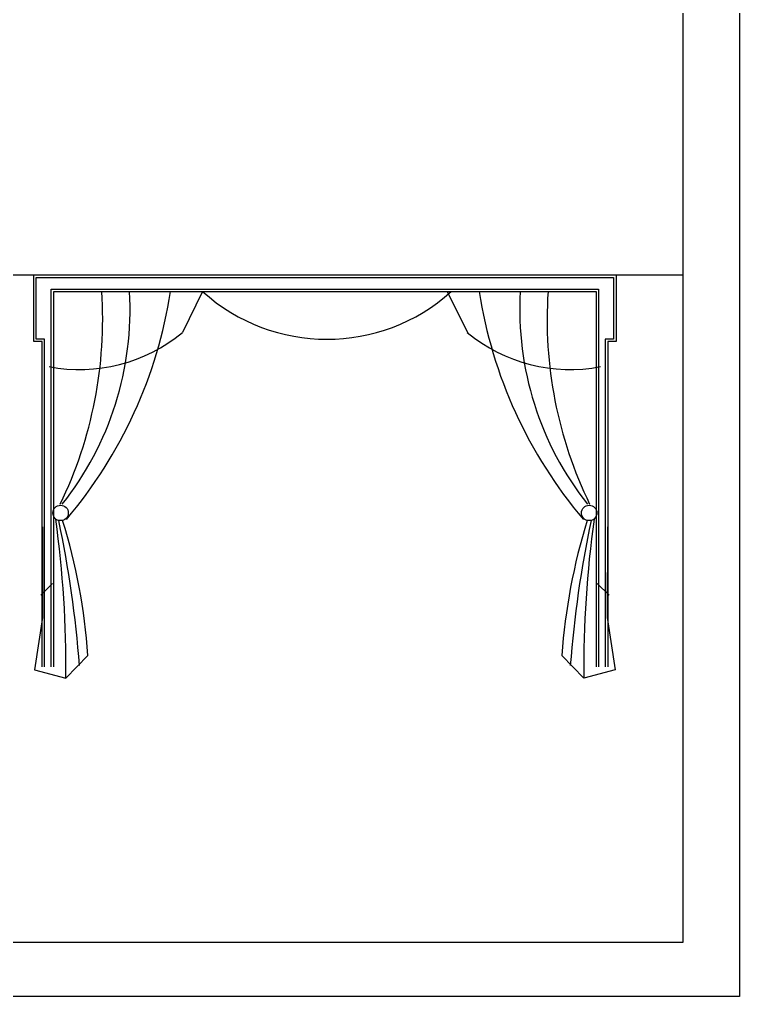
# Model space of a CAD drawing. Header units: inches. Extents: x 3.4 to 45.9, y 7.2 to 32.
# Drawn here: x 20.05 to 24.37, y 7.24 to 13.09 of the extents above; entities that cross this region are included whole.
import ezdxf

# ---------------------------------------------------------------- set-up
doc = ezdxf.new("R2010")
doc.units = ezdxf.units.IN
doc.header["$MEASUREMENT"] = 0
for name, color, linetype in [('02', 2, 'Continuous'), ('4', 4, 'Continuous'), ('kadrbm', 4, 'Continuous')]:
    doc.layers.add(name, color=color, linetype=linetype)

# ---------------------------------------------------------------- blocks, each defined once
blk = doc.blocks.new('kadrbm')
at = {"layer": 'kadrbm', "color": 4}
blk.add_lwpolyline([(0, 0), (0, 24.7972), (21, 24.7972), (21, 0), (0, 0)], close=True, dxfattribs=at)
blk.add_lwpolyline([(20.6631, 0.3257), (20.6631, 24.4603), (0.3369, 24.4603), (0.3369, 0.3257), (20.6631, 0.3257)], dxfattribs=at)

msp = doc.modelspace()

# ---------------------------------------------------------------- linework, layer by layer
at = {"layer": '02'}
for p, q in [((20.137, 11.1622), (20.137, 11.5622)), ((20.137, 11.5622), (23.627, 11.5622)), ((20.152, 11.1772), (20.152, 11.5472)), ((20.152, 11.5472), (23.612, 11.5472)), ((23.612, 11.5472), (23.612, 11.1772)), ((23.627, 11.5622), (23.627, 11.1622)), ((20.242, 9.2122), (20.242, 11.4772)), ((20.242, 11.4772), (23.522, 11.4772)), ((20.257, 9.2122), (20.257, 11.4622)), ((20.257, 11.4622), (23.507, 11.4622)), ((21.1495, 11.4622), (21.0284, 11.216)), ((22.6146, 11.4622), (22.7357, 11.216)), ((23.507, 11.4622), (23.507, 9.2122)), ((23.522, 11.4772), (23.522, 9.2122)), ((20.187, 11.1622), (20.137, 11.1622)), ((20.202, 11.1772), (20.152, 11.1772)), ((20.187, 9.2122), (20.187, 11.1622)), ((20.202, 9.2122), (20.202, 11.1772)), ((23.562, 11.1772), (23.562, 9.2122)), ((23.612, 11.1772), (23.562, 11.1772)), ((23.577, 11.1622), (23.577, 9.2122)), ((23.627, 11.1622), (23.577, 11.1622)), ((20.1795, 9.6422), (20.2495, 9.7122)), ((23.5846, 9.6422), (23.5146, 9.7122)), ((20.4621, 9.2805), (20.3303, 9.1447)), ((23.302, 9.2805), (23.4337, 9.1447))]:
    msp.add_line(p, q, dxfattribs=at)
at = {"layer": '02', "extrusion": (0, 0, -1)}
for p, q in [((20.1895, 10.0522), (20.1903, 9.5089)), ((23.5746, 10.0522), (23.5738, 9.5089)), ((20.1903, 9.5089), (20.1417, 9.1941)), ((23.5738, 9.5089), (23.6223, 9.1941)), ((20.1417, 9.1941), (20.3303, 9.1447)), ((23.6223, 9.1941), (23.4337, 9.1447))]:
    msp.add_line(p, q, dxfattribs=at)
at = {"layer": '02'}
for centre in [(20.2985, 10.1348), (23.4656, 10.1348)]:
    msp.add_circle(centre, 0.0461, dxfattribs=at)
for centre, radius, start, end in [((18.0216, 11.2939), 2.5288, 334.05763, 3.81464), ((18.8287, 11.3553), 1.8857, 321.70312, 3.24975), ((18.221, 11.888), 2.7695, 319.692, 351.15598), ((21.8944, 12.2883), 1.1124, 227.9578, 312.0422), ((25.5431, 11.888), 2.7695, 188.84402, 220.308), ((24.9354, 11.3553), 1.8857, 176.75025, 218.29688), ((25.7425, 11.2939), 2.5288, 176.18536, 205.94237), ((20.4124, 11.962), 0.9675, 259.09835, 309.54329), ((23.3516, 11.962), 0.9675, 230.45671, 280.90165), ((13.7963, 9.2025), 6.5343, 359.49306, 7.87119), ((13.6571, 8.6979), 6.7746, 4.41536, 11.8598), ((16.9371, 9.0366), 3.5334, 3.95792, 17.34724), ((26.827, 9.0366), 3.5334, 162.65276, 176.04208), ((30.107, 8.6979), 6.7746, 168.1402, 175.58464), ((29.9677, 9.2025), 6.5343, 172.12881, 180.50694)]:
    msp.add_arc(centre, radius, start, end, dxfattribs=at)
at = {"layer": '4'}
for p, q in [((3.7032, 11.5622), (24.0294, 11.5622)), ((3.7032, 7.5622), (24.0294, 7.5622))]:
    msp.add_line(p, q, dxfattribs=at)

# ---------------------------------------------------------------- block references
at = {"layer": 'kadrbm'}
msp.add_blockref('kadrbm', (3.3663, 7.2365), dxfattribs=at)

doc.saveas('drawing.dxf')
